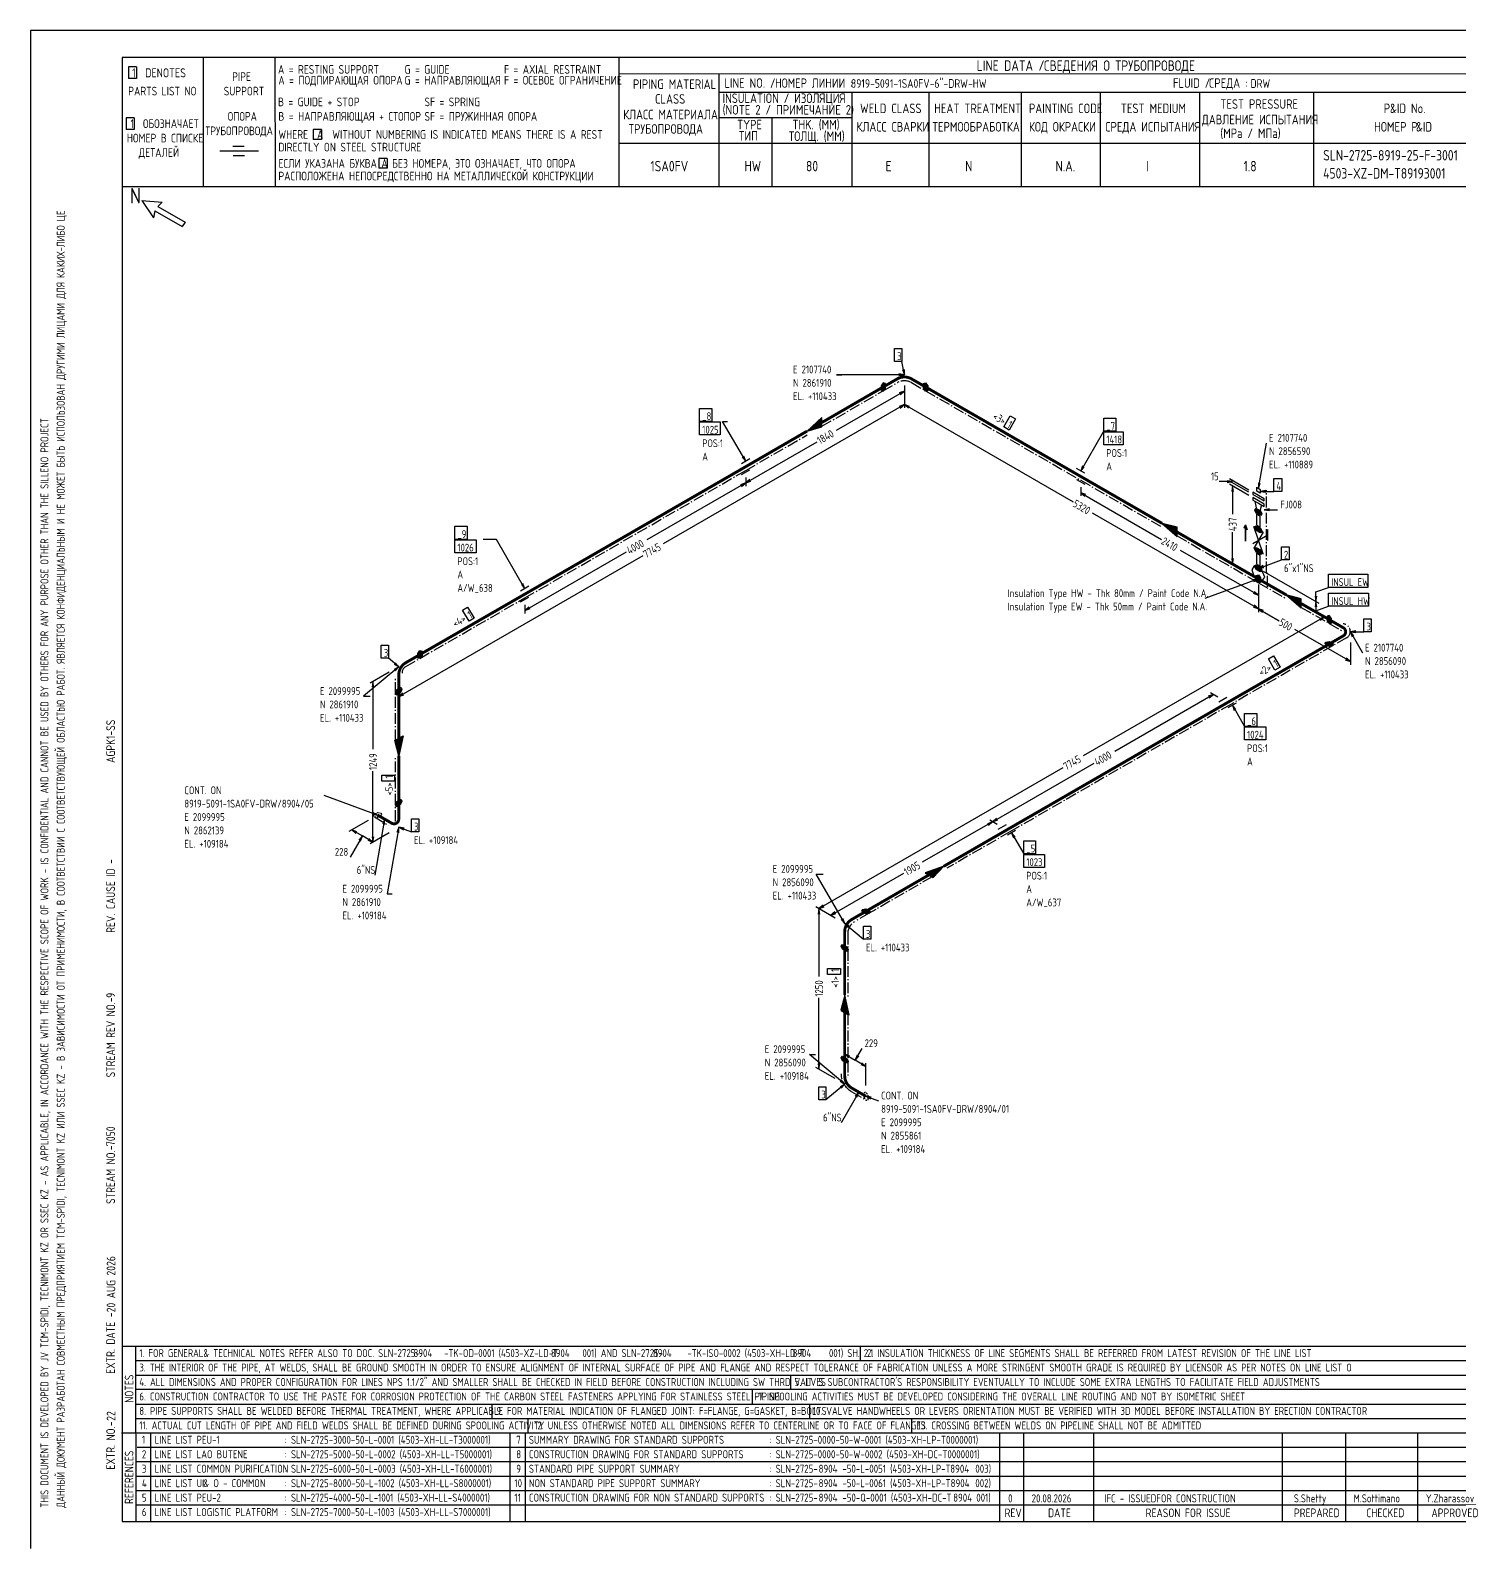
# Model space of a CAD drawing. Extents: x -1005 to 594, y -998 to 420.
# Drawn here: x 0 to 395.2, y 0 to 420 of the extents above; entities that cross this region are included whole.
import ezdxf

# ---------------------------------------------------------------- set-up
doc = ezdxf.new("R2010")
doc.units = 0
doc.linetypes.add('GT100', pattern=[0.8, 0.533333, -0.266667])
doc.linetypes.add('GT111', pattern=[4.5, 3, -0.6, 0.3, -0.6])
doc.styles.add('TTFN17', font='GOST type A')

msp = doc.modelspace()

# ---------------------------------------------------------------- linework, layer by layer
at = {"layer": 'GT_1', "flags": 128}
for points in [[(0, 420), (0, 0)], [(594, 420), (0, 420)], [(589.1, 412.5), (25.4, 412.5)], [(25.4, 412.5), (25.4, 7.5)], [(47.8, 412.5), (47.8, 376.7)], [(67.6, 412.5), (67.7, 376.7)], [(162.7, 412.5), (162.7, 376.7)], [(29.3, 409.9), (27.1, 409.9)], [(27.1, 409.9), (27.1, 406.7)], [(29.3, 409.9), (29.3, 406.7)], [(589.1, 408), (162.7, 407.9)], [(190.3, 407.8), (190.3, 376.7)], [(29.3, 406.7), (27.1, 406.7)], [(190.3, 402.9), (402.7, 402.9)], [(227.1, 402.9), (227.1, 376.7)], [(248.4, 402.9), (248.4, 376.8)], [(273.9, 402.9), (273.9, 376.7)], [(295.8, 402.9), (295.8, 376.7)], [(323.2, 402.9), (323.2, 376.7)], [(354.8, 402.9), (354.8, 376.8)], [(28.7, 395.8), (26.5, 395.8)], [(26.5, 395.8), (26.5, 392.6)], [(28.7, 395.8), (28.7, 392.6)], [(227.1, 395.8), (190.3, 395.8)], [(205, 395.8), (205, 376.7)], [(28.7, 392.6), (26.5, 392.6)], [(80.5, 392.6), (78.2, 392.6)], [(78.2, 392.6), (78.2, 389.8)], [(80.5, 392.6), (80.5, 389.8)], [(63.1, 386.6), (52.4, 386.6)], [(59.1, 387.9), (56, 387.9)], [(80.5, 389.8), (78.2, 389.8)], [(230.2, 388.7), (162.7, 388.7)], [(402.7, 388.7), (226.9, 388.7)], [(59.2, 385.3), (56.1, 385.3)], [(98.6, 384.6), (96.3, 384.6)], [(96.3, 384.6), (96.3, 381.9)], [(98.6, 384.6), (98.6, 381.9)], [(98.6, 381.9), (96.3, 381.9)], [(402.7, 376.7), (25.4, 376.7)], [(30.8, 372.9), (34, 368.1)], [(30.8, 372.9), (36.4, 372.5)], [(34.4, 370.1), (34, 368.1)], [(34.4, 370.1), (42, 365.7)], [(36.4, 372.5), (35.2, 371.3)], [(35.2, 371.3), (42.8, 366.9)], [(42.8, 366.9), (42, 365.7)], [(238.95, 332), (240.975, 332), (240.975, 328.4), (238.95, 328.4), (238.95, 332)], [(241.65, 324.725), (240.975, 328.4)], [(241.65, 324.725), (222.9, 324.725), (224.325, 324.725)], [(240.15, 324.5), (241.65, 324.725), (240.15, 324.95)], [(241.125, 326.15), (241.65, 324.725), (241.65, 326.225)], [(241.65, 320.225), (222.75, 309.275)], [(235.2, 320.375), (235.8, 320.225), (236.4, 321.05), (236.4, 322.325), (235.8, 322.475), (235.2, 321.65), (235.2, 320.375)], [(235.2, 321.6), (236.4, 321.6)], [(235.2, 321.4), (236.4, 321.4)], [(235.2, 321.2), (236.4, 321.2)], [(235.2, 321), (236.364, 321)], [(235.2, 320.8), (236.218, 320.8)], [(235.2, 320.6), (236.073, 320.6)], [(235.2, 320.4), (235.927, 320.4)], [(235.309, 321.8), (236.4, 321.8)], [(235.455, 322), (236.4, 322)], [(235.6, 322.2), (236.4, 322.2)], [(240.525, 319.25), (241.65, 320.225), (240.225, 319.7)], [(241.65, 321.725), (241.65, 315.575)], [(241.65, 321.725), (241.65, 319.325)], [(241.65, 321.725), (241.65, 315.575)], [(246.9, 322.325), (247.5, 322.475), (248.1, 321.65), (248.1, 320.375), (247.5, 320.225), (246.9, 321.05), (246.9, 322.325)], [(246.9, 322.2), (247.7, 322.2)], [(246.9, 322), (247.845, 322)], [(246.9, 321.8), (247.991, 321.8)], [(246.9, 321.6), (248.1, 321.6)], [(246.9, 321.4), (248.1, 321.4)], [(246.9, 321.2), (248.1, 321.2)], [(246.936, 321), (248.1, 321)], [(247.082, 320.8), (248.1, 320.8)], [(247.227, 320.6), (248.1, 320.6)], [(247.373, 320.4), (248.1, 320.4)], [(241.65, 316.475), (174.975, 277.925)], [(185.025, 315.425), (188.4, 315.425), (188.4, 311.825), (185.025, 311.825), (185.025, 315.425)], [(240.525, 315.5), (241.65, 316.475), (240.225, 315.95)], [(243.075, 315.95), (241.65, 316.475), (242.775, 315.5)], [(241.65, 316.475), (288.3, 289.55)], [(185.025, 311.675), (190.725, 311.675), (190.725, 308.075), (185.025, 308.075), (185.025, 311.675)], [(197.775, 300.8), (191.4, 311.825), (192.75, 311.825)], [(218.85, 311.525), (218.85, 312.875), (214.725, 309.125), (218.85, 310.325), (218.85, 312.725), (215.1, 309.35), (218.85, 310.4), (218.85, 312.5), (215.55, 309.575), (218.85, 310.625), (218.85, 312.35), (215.925, 309.875), (218.85, 310.775), (218.85, 312.2), (216.3, 310.025), (218.85, 310.925), (218.85, 312.05), (216.75, 310.325), (218.85, 311.075), (218.85, 311.825), (217.05, 310.475), (218.85, 311.3), (218.85, 311.675), (217.5, 310.775), (218.85, 311.45), (218.85, 311.525), (214.725, 309.125)], [(270.9, 313.4), (272.325, 312.5), (270.6, 309.425), (269.1, 310.325), (270.9, 313.4)], [(296.775, 312.725), (300.15, 312.725), (300.15, 309.125), (296.775, 309.125), (296.775, 312.725)], [(290.4, 298.1), (296.775, 309.125)], [(296.775, 308.975), (302.175, 308.975), (302.175, 305.375), (296.775, 305.375), (296.775, 308.975)], [(197.775, 294.8), (217.5, 306.2)], [(339.525, 293.3), (341.775, 305.825)], [(198.9, 301.475), (196.575, 300.125)], [(196.575, 297.125), (198.9, 298.475)], [(196.8, 301.925), (197.775, 300.8), (197.25, 302.225)], [(291.525, 297.5), (289.2, 298.775)], [(290.925, 299.525), (290.4, 298.1), (291.375, 299.225)], [(197.775, 294.8), (170.475, 279.05)], [(196.65, 293.825), (197.775, 294.8), (196.35, 294.275)], [(197.775, 296.3), (197.775, 293.9)], [(197.775, 296.3), (197.775, 293.9)], [(198.9, 295.775), (197.775, 294.8), (199.2, 295.325)], [(289.2, 295.775), (291.525, 294.5)], [(332.4, 295.175), (328.65, 295.175)], [(330.9, 294.95), (332.4, 295.175), (330.9, 295.4)], [(336.9, 292.85), (331.575, 295.925)], [(336.9, 292.25), (331.575, 295.325)], [(336.9, 291.35), (331.575, 294.425)], [(339.525, 294.8), (339.525, 293.3), (340.05, 294.725)], [(343.8, 296.075), (345.975, 296.075), (345.975, 292.475), (343.8, 292.475), (343.8, 296.075)], [(290.4, 293.6), (290.4, 291.2)], [(291.825, 291.575), (290.4, 292.1), (291.525, 291.125)], [(290.4, 292.1), (312.75, 279.2)], [(332.625, 292.475), (332.4, 293.975), (332.175, 292.475)], [(332.4, 293.975), (332.4, 286.175)], [(339.525, 290.75), (341.1, 289.85), (341.1, 290.45), (337.95, 292.25), (337.95, 291.65), (339.525, 290.75)], [(339.525, 289.175), (341.1, 288.275), (341.1, 288.95), (337.95, 290.75), (337.95, 290.075), (339.525, 289.175)], [(340.05, 291.95), (339.075, 292.55), (339.075, 293.6), (340.05, 293), (340.05, 291.95)], [(341.55, 292.7), (340.05, 292.475), (341.55, 292.25)], [(340.05, 292.475), (343.8, 292.475)], [(339.525, 260), (293.7, 286.4)], [(340.125, 287.075), (340.5, 286.25), (340.125, 285.8), (338.925, 286.475), (338.55, 287.3), (338.925, 287.75), (340.125, 287.075)], [(338.595, 287.2), (339.903, 287.2)], [(340.35, 288.725), (339.825, 286.625), (339.15, 287), (338.625, 289.775)], [(338.633, 287.4), (339.547, 287.4)], [(338.686, 287), (340.159, 287)], [(338.777, 286.8), (340.25, 286.8)], [(338.868, 286.6), (340.341, 286.6)], [(339.525, 282.875), (340.05, 282.575), (340.05, 285.575), (339, 286.175), (339, 283.175), (339.525, 282.875)], [(339.058, 286.4), (340.432, 286.4)], [(339.414, 286.2), (340.458, 286.2)], [(339.769, 286), (340.292, 286)], [(342.6, 287.6), (341.1, 287.375), (342.6, 287.15)], [(341.1, 287.375), (344.85, 287.375)], [(117.375, 282.8), (120.75, 282.8), (120.75, 279.2), (117.375, 279.2), (117.375, 282.8)], [(317.025, 281.225), (317.025, 282.575), (312.9, 283.625), (317.025, 280.025), (317.025, 282.425), (313.275, 283.4), (317.025, 280.1), (317.025, 282.2), (313.725, 283.175), (317.025, 280.325), (317.025, 282.05), (314.1, 282.875), (317.025, 280.475), (317.025, 281.9), (314.475, 282.725), (317.025, 280.625), (317.025, 281.75), (314.925, 282.425), (317.025, 280.775), (317.025, 281.525), (315.225, 282.275), (317.025, 281), (317.025, 281.375), (315.675, 281.975), (317.025, 281.15), (317.025, 281.225), (312.9, 283.625)], [(336, 278.675), (336, 283.25), (336.45, 281.825), (335.55, 282.35), (336, 283.25), (336, 278.675)], [(339.525, 275.975), (340.8, 275.225), (338.25, 282.725), (340.8, 281.225), (338.25, 276.725), (339.525, 275.975)], [(340.125, 282.275), (340.5, 281.45), (340.125, 281), (338.925, 281.675), (338.55, 282.5), (338.925, 282.95), (340.125, 282.275)], [(338.595, 282.4), (339.903, 282.4)], [(338.633, 282.6), (339.547, 282.6)], [(338.686, 282.2), (340.159, 282.2)], [(338.777, 282), (340.25, 282)], [(338.868, 281.8), (340.341, 281.8)], [(339.058, 281.6), (340.432, 281.6)], [(342.15, 278.9), (342.15, 281.9)], [(117.375, 279.05), (123.225, 279.05), (123.225, 275.45), (117.375, 275.45), (117.375, 279.05)], [(136.725, 265.55), (128.85, 279.2), (125.175, 279.2)], [(332.4, 272.375), (332.4, 281.15)], [(337.95, 278.075), (342.15, 280.475)], [(339.414, 281.4), (340.458, 281.4)], [(339.769, 281.2), (340.292, 281.2)], [(101.85, 235.7), (169.425, 274.7)], [(136.725, 259.55), (164.85, 275.75)], [(339.525, 263.75), (318, 276.125)], [(332.175, 273.875), (332.4, 272.375), (332.625, 273.875)], [(340.125, 276.275), (340.5, 275.45), (340.125, 275), (338.925, 275.675), (338.55, 276.5), (338.925, 276.95), (340.125, 276.275)], [(338.595, 276.4), (339.903, 276.4)], [(338.633, 276.6), (339.547, 276.6)], [(338.686, 276.2), (340.159, 276.2)], [(338.777, 276), (340.25, 276)], [(338.868, 275.8), (340.341, 275.8)], [(339.525, 272.075), (340.05, 271.775), (340.05, 274.775), (339, 275.375), (339, 272.375), (339.525, 272.075)], [(339.058, 275.6), (340.432, 275.6)], [(339.414, 275.4), (340.458, 275.4)], [(339.525, 271.175), (345.9, 273.5)], [(339.769, 275.2), (340.292, 275.2)], [(345.9, 277.1), (348.075, 277.1), (348.075, 273.5), (345.9, 273.5), (345.9, 277.1)], [(336.9, 269.75), (331.575, 272.825)], [(339.525, 268.25), (340.5, 267.65), (341.325, 268.7), (340.5, 270.65), (338.4, 271.85), (337.725, 270.8), (338.4, 268.85), (339.525, 268.25)], [(340.125, 271.475), (340.5, 270.65), (340.125, 270.2), (338.925, 270.875), (338.55, 271.7), (338.925, 272.15), (340.125, 271.475)], [(338.595, 271.6), (339.903, 271.6)], [(338.633, 271.8), (339.547, 271.8)], [(338.686, 271.4), (340.159, 271.4)], [(338.777, 271.2), (340.25, 271.2)], [(338.868, 271), (340.341, 271)], [(338.925, 269.225), (339.525, 269.375), (340.125, 268.55), (340.125, 267.275), (339.525, 267.125), (338.925, 267.95), (338.925, 269.225)], [(338.925, 269.2), (339.652, 269.2)], [(338.925, 269), (339.798, 269)], [(338.925, 268.8), (339.943, 268.8)], [(339.058, 270.8), (340.432, 270.8)], [(339.414, 270.6), (340.458, 270.6)], [(340.8, 271.925), (339.525, 271.175), (341.025, 271.4)], [(339.769, 270.4), (340.292, 270.4)], [(340.8, 270.425), (356.25, 261.575)], [(340.8, 270.425), (356.25, 261.575)], [(358.95, 269.525), (369.825, 269.525), (369.825, 265.925), (358.95, 265.925), (358.95, 269.525)], [(137.85, 266.225), (135.525, 264.875)], [(135.75, 266.675), (136.725, 265.55), (136.2, 266.975)], [(339.525, 268.25), (324.75, 262.85)], [(338.25, 267.5), (339.525, 268.25), (338.025, 268.025)], [(338.1, 264.275), (339.525, 263.75), (338.4, 264.725)], [(338.925, 268.6), (340.089, 268.6)], [(338.925, 268.4), (340.125, 268.4)], [(338.925, 268.2), (340.125, 268.2)], [(338.925, 268), (340.125, 268)], [(339.034, 267.8), (340.125, 267.8)], [(339.18, 267.6), (340.125, 267.6)], [(339.325, 267.4), (340.125, 267.4)], [(339.525, 266.75), (339.525, 262.85)], [(339.525, 266.75), (339.525, 259.1)], [(339.525, 265.25), (339.525, 259.1)], [(355.425, 264.65), (358.95, 265.925)], [(355.425, 262.025), (355.425, 264.65)], [(119.475, 259.625), (120.9, 260.45), (122.7, 257.375), (121.275, 256.55), (119.475, 259.625)], [(135.525, 261.875), (137.85, 263.225)], [(136.725, 261.05), (136.725, 258.65)], [(137.85, 260.525), (136.725, 259.55), (138.15, 260.075)], [(338.1, 260.525), (339.525, 260), (338.4, 260.975)], [(351.375, 261.425), (351.375, 262.775), (347.25, 263.825), (351.375, 260.225), (351.375, 262.625), (347.625, 263.6), (351.375, 260.3), (351.375, 262.4), (348.075, 263.375), (351.375, 260.525), (351.375, 262.25), (348.45, 263.075), (351.375, 260.675), (351.375, 262.1), (348.825, 262.925), (351.375, 260.825), (351.375, 261.95), (349.275, 262.625), (351.375, 260.975), (351.375, 261.725), (349.575, 262.475), (351.375, 261.2), (351.375, 261.575), (350.025, 262.175), (351.375, 261.35), (351.375, 261.425), (347.25, 263.825)], [(355.2, 263.525), (355.425, 262.025), (355.65, 263.525)], [(355.65, 260.525), (355.425, 262.025), (355.2, 260.525)], [(355.425, 262.025), (355.425, 259.4)], [(355.425, 259.4), (358.95, 260.675)], [(358.95, 264.275), (369.975, 264.275), (369.975, 260.675), (358.95, 260.675), (358.95, 264.275)], [(357.825, 257.75), (291.075, 219.275)], [(340.95, 259.475), (339.525, 260), (340.65, 259.025)], [(339.525, 260), (345.225, 256.7)], [(356.7, 256.775), (357.825, 257.75), (356.4, 257.225)], [(362.325, 255.125), (357, 258.2)], [(358.5, 256.7), (359.1, 255.875), (359.7, 256.025), (359.7, 257.3), (359.1, 258.125), (358.5, 257.975), (358.5, 256.7)], [(358.5, 257.8), (359.336, 257.8)], [(358.5, 257.6), (359.482, 257.6)], [(358.5, 257.4), (359.627, 257.4)], [(358.5, 257.2), (359.7, 257.2)], [(358.5, 257), (359.7, 257)], [(358.5, 256.8), (359.7, 256.8)], [(358.573, 256.6), (359.7, 256.6)], [(358.6, 258), (359.191, 258)], [(358.718, 256.4), (359.7, 256.4)], [(368.7, 257.225), (370.725, 257.225), (370.725, 253.625), (368.7, 253.625), (368.7, 257.225)], [(364.95, 245.375), (349.575, 254.225)], [(358.864, 256.2), (359.7, 256.2)], [(359.009, 256), (359.6, 256)], [(366.45, 253.85), (364.95, 253.625), (366.45, 253.4)], [(364.95, 253.625), (368.7, 253.625)], [(365.925, 252.5), (364.95, 253.625), (365.475, 252.2)], [(364.95, 253.625), (368.325, 247.775)], [(96.975, 249.95), (99, 249.95), (99, 246.35), (96.975, 246.35), (96.975, 249.95)], [(107.1, 247.625), (107.7, 248.45), (108.3, 248.3), (108.3, 247.025), (107.7, 246.2), (107.1, 246.35), (107.1, 247.625)], [(107.227, 247.8), (108.3, 247.8)], [(107.373, 248), (108.3, 248)], [(107.518, 248.2), (108.3, 248.2)], [(360.225, 250.25), (360.075, 249.725), (359.1, 249.575), (357.975, 250.25), (358.125, 250.775), (359.1, 250.925), (360.225, 250.25)], [(358.018, 250.4), (359.975, 250.4)], [(358.058, 250.2), (360.211, 250.2)], [(358.075, 250.6), (359.642, 250.6)], [(358.287, 250.8), (359.308, 250.8)], [(358.392, 250), (360.154, 250)], [(358.725, 249.8), (360.096, 249.8)], [(364.95, 250.625), (364.95, 244.475)], [(101.85, 243.95), (92.1, 235.775), (93.9, 235.775)], [(101.85, 243.95), (99, 246.35)], [(100.575, 244.7), (101.85, 243.95), (100.875, 245.075)], [(100.875, 242.825), (101.85, 243.95), (100.575, 243.2)], [(107.1, 247.6), (108.3, 247.6)], [(107.1, 247.4), (108.3, 247.4)], [(107.1, 247.2), (108.3, 247.2)], [(107.1, 247), (108.282, 247)], [(107.1, 246.8), (108.136, 246.8)], [(107.1, 246.6), (107.991, 246.6)], [(107.1, 246.4), (107.845, 246.4)], [(342.3, 246.125), (343.725, 246.95), (345.525, 243.875), (344.1, 243.05), (342.3, 246.125)], [(363.525, 245.9), (364.95, 245.375), (363.825, 246.35)], [(99.225, 242.45), (93.9, 239.375)], [(94.95, 238.325), (94.725, 239.825), (94.5, 238.325)], [(94.725, 239.825), (94.725, 221.15)], [(101.85, 240.95), (101.85, 234.8)], [(102.45, 236.9), (102.825, 237.725), (102.45, 238.175), (101.25, 237.5), (100.875, 236.675), (101.25, 236.225), (102.45, 236.9)], [(100.932, 236.8), (102.272, 236.8)], [(100.938, 236.6), (101.917, 236.6)], [(101.023, 237), (102.495, 237)], [(101.114, 237.2), (102.586, 237.2)], [(101.205, 237.4), (102.677, 237.4)], [(101.428, 237.6), (102.768, 237.6)], [(101.783, 237.8), (102.763, 237.8)], [(102.975, 236.675), (101.85, 235.7), (103.275, 236.225)], [(327.075, 236.3), (299.85, 220.55)], [(325.95, 235.325), (327.075, 236.3), (325.65, 235.775)], [(328.35, 235.55), (326.325, 236.75)], [(330.825, 235.475), (328.575, 234.2)], [(331.2, 232.7), (333.45, 233.975)], [(333.3, 232.175), (332.325, 233.3), (332.85, 231.875)], [(332.325, 233.3), (335.7, 227.45)], [(335.7, 231.05), (339.075, 231.05), (339.075, 227.45), (335.7, 227.45), (335.7, 231.05)], [(335.7, 227.3), (341.55, 227.3), (341.55, 223.7), (335.7, 223.7), (335.7, 227.3)], [(101.85, 224.15), (103.05, 224.825), (101.85, 219.35), (100.8, 223.55), (102.9, 224.75), (101.85, 219.8), (100.875, 223.625), (102.75, 224.675), (101.85, 220.325), (101.025, 223.7), (102.6, 224.6), (101.85, 220.775), (101.175, 223.775), (102.45, 224.45), (101.85, 221.225), (101.325, 223.85), (102.3, 224.375), (101.85, 221.675), (101.475, 223.925), (102.15, 224.3), (101.85, 222.125), (101.625, 224), (102, 224.225), (101.85, 222.575), (101.775, 224.075), (101.85, 224.15), (101.85, 219.35)], [(94.725, 195.425), (94.725, 215.075)], [(218.025, 177.05), (285.525, 216.05)], [(266.025, 201.05), (294.15, 217.25)], [(97.125, 212.3), (97.125, 213.95), (100.65, 213.95), (100.65, 212.3), (97.125, 212.3)], [(96, 202.925), (81.225, 208.325)], [(102.45, 206), (102.825, 206.825), (102.45, 207.275), (101.25, 206.6), (100.875, 205.775), (101.25, 205.325), (102.45, 206)], [(100.886, 205.8), (102.094, 205.8)], [(100.977, 206), (102.45, 206)], [(101.068, 206.2), (102.541, 206.2)], [(101.159, 206.4), (102.632, 206.4)], [(101.25, 206.6), (102.723, 206.6)], [(101.606, 206.8), (102.814, 206.8)], [(101.961, 207), (102.679, 207)], [(94.5, 203.15), (96, 202.925), (94.725, 203.675)], [(97.95, 201.8), (95.25, 186.275)], [(97.95, 200.3), (97.95, 201.8), (97.425, 200.375)], [(101.021, 205.6), (101.739, 205.6)], [(105.375, 201.875), (107.4, 201.875), (107.4, 198.275), (105.375, 198.275), (105.375, 201.875)], [(267.15, 202.025), (266.025, 201.05), (267.45, 201.575)], [(93.375, 201.425), (88.05, 198.35)], [(90.3, 198.275), (88.875, 198.8), (90, 197.825)], [(88.875, 198.8), (91.8, 197.15)], [(99.225, 198.05), (93.9, 194.975)], [(99.225, 198.05), (93.9, 194.975)], [(101.85, 199.55), (98.625, 181.1), (100.05, 181.1)], [(101.85, 198.05), (101.85, 199.55), (101.325, 198.125)], [(103.35, 199.325), (101.85, 199.55), (103.125, 198.8)], [(101.85, 199.55), (105.375, 198.275)], [(266.025, 201.05), (246.6, 189.875)], [(264.9, 200.075), (266.025, 201.05), (264.6, 200.525)], [(267.3, 200.3), (265.275, 201.5)], [(267.3, 200.3), (265.275, 201.5)], [(269.775, 200.225), (267.525, 198.95)], [(270.15, 197.45), (272.4, 198.725)], [(272.25, 196.925), (271.275, 198.05), (271.8, 196.625)], [(271.275, 198.05), (274.65, 192.2)], [(91.8, 197.15), (88.425, 191.3)], [(91.275, 195.725), (91.8, 197.15), (90.825, 196.025)], [(94.725, 195.425), (91.8, 197.15)], [(93.3, 195.95), (94.725, 195.425), (93.6, 196.4)], [(94.5, 196.925), (94.725, 195.425), (94.95, 196.925)], [(274.65, 195.8), (277.875, 195.8), (277.875, 192.2), (274.65, 192.2), (274.65, 195.8)], [(274.65, 192.05), (280.35, 192.05), (280.35, 188.45), (274.65, 188.45), (274.65, 192.05)], [(225.15, 172.925), (217.275, 186.575), (219.225, 186.575)], [(221.25, 175.175), (241.5, 186.875)], [(248.4, 186.35), (249.6, 185.675), (252.525, 188.75), (247.35, 186.95), (249.45, 185.75), (252.15, 188.525), (247.425, 186.875), (249.3, 185.825), (251.7, 188.3), (247.575, 186.8), (249.15, 185.9), (251.325, 188), (247.725, 186.725), (249, 186.05), (250.95, 187.85), (247.875, 186.65), (248.85, 186.125), (250.5, 187.55), (248.025, 186.575), (248.7, 186.2), (250.2, 187.4), (248.175, 186.5), (248.55, 186.275), (249.75, 187.1), (248.325, 186.425), (248.4, 186.35), (252.525, 188.75)], [(222.525, 174.425), (217.2, 177.5)], [(222.525, 174.425), (217.2, 177.5)], [(218.25, 175.55), (218.025, 177.05), (217.8, 175.55)], [(219.15, 178.025), (218.025, 177.05), (219.45, 177.575)], [(218.025, 177.05), (218.025, 158.3)], [(232.125, 176.3), (231.975, 175.775), (231, 175.625), (229.875, 176.3), (230.025, 176.825), (231, 176.975), (232.125, 176.3)], [(229.904, 176.4), (231.958, 176.4)], [(229.961, 176.6), (231.625, 176.6)], [(230.018, 176.8), (231.292, 176.8)], [(222.525, 174.425), (220.5, 175.625)], [(222.375, 176.15), (221.25, 175.175), (222.675, 175.7)], [(224.175, 174.05), (225.15, 172.925), (224.625, 174.35)], [(226.425, 172.175), (225.15, 172.925), (226.125, 171.8)], [(225.15, 172.925), (230.325, 168.575)], [(230.042, 176.2), (232.096, 176.2)], [(230.375, 176), (232.039, 176)], [(230.708, 175.8), (231.982, 175.8)], [(230.325, 172.175), (232.35, 172.175), (232.35, 168.575), (230.325, 168.575), (230.325, 172.175)], [(225.75, 166.475), (226.125, 165.65), (225.75, 165.2), (224.55, 165.875), (224.175, 166.7), (224.55, 167.15), (225.75, 166.475)], [(224.22, 166.6), (225.528, 166.6)], [(224.258, 166.8), (225.172, 166.8)], [(224.311, 166.4), (225.784, 166.4)], [(224.402, 166.2), (225.875, 166.2)], [(224.493, 166), (225.966, 166)], [(224.683, 165.8), (226.057, 165.8)], [(225.039, 165.6), (226.083, 165.6)], [(225.394, 165.4), (225.917, 165.4)], [(220.425, 158.825), (220.425, 160.475), (223.95, 160.475), (223.95, 158.825), (220.425, 158.825)], [(218.025, 132.65), (218.025, 152.375)], [(225.15, 148.325), (226.35, 147.65), (225.15, 153.125), (224.1, 148.925), (226.2, 147.725), (225.15, 152.675), (224.175, 148.85), (226.05, 147.8), (225.15, 152.15), (224.325, 148.775), (225.9, 147.875), (225.15, 151.7), (224.475, 148.7), (225.75, 148.025), (225.15, 151.25), (224.625, 148.625), (225.6, 148.1), (225.15, 150.8), (224.775, 148.55), (225.45, 148.175), (225.15, 150.35), (224.925, 148.475), (225.3, 148.25), (225.15, 149.9), (225.075, 148.4), (225.15, 148.325), (225.15, 153.125)], [(225.15, 128.525), (215.4, 136.7), (217.05, 136.7)], [(225.75, 135.575), (226.125, 134.75), (225.75, 134.3), (224.55, 134.975), (224.175, 135.8), (224.55, 136.25), (225.75, 135.575)], [(224.175, 135.8), (225.35, 135.8)], [(224.266, 135.6), (225.706, 135.6)], [(224.342, 136), (224.994, 136)], [(224.357, 135.4), (225.83, 135.4)], [(224.448, 135.2), (225.92, 135.2)], [(224.539, 135), (226.011, 135)], [(224.861, 134.8), (226.102, 134.8)], [(225.15, 131.525), (225.15, 137.675)], [(226.575, 136.25), (225.15, 136.775), (226.275, 135.8)], [(225.15, 136.775), (228.075, 135.125)], [(225.217, 134.6), (226, 134.6)], [(228.075, 135.125), (229.95, 138.35)], [(228.6, 136.55), (228.075, 135.125), (229.05, 136.25)], [(231, 133.4), (228.075, 135.125)], [(222.525, 130.025), (217.2, 133.1)], [(217.8, 134.15), (218.025, 132.65), (218.25, 134.15)], [(229.575, 133.925), (231, 133.4), (229.875, 134.375)], [(231, 128.15), (231, 134.3)], [(217.95, 127.775), (219.975, 127.775), (219.975, 124.175), (217.95, 124.175), (217.95, 127.775)], [(225.15, 128.525), (219.975, 124.175)], [(223.875, 129.275), (225.15, 128.525), (224.175, 129.65)], [(224.175, 127.4), (225.15, 128.525), (223.875, 127.775)], [(229.05, 126.275), (224.175, 117.8)], [(228.525, 124.85), (229.05, 126.275), (228.075, 125.15)], [(232.5, 124.925), (231, 125.15), (232.275, 124.4)], [(231, 125.15), (234.525, 123.875)], [(25.3, 56), (402.7, 56)], [(29.1, 56), (29.2, 7.5)], [(229.4, 56), (229.4, 52)], [(29.1, 52), (402.7, 52)], [(29.1, 48), (402.7, 48)], [(210.2, 48), (210.2, 44)], [(402.7, 44), (29.1, 44)], [(199.6, 44), (199.6, 40)], [(29.2, 40), (402.7, 40)], [(127.6, 40), (127.6, 36)], [(215.4, 40), (215.4, 36)], [(29.1, 36), (402.7, 36)], [(137.5, 36), (137.5, 32)], [(243.6, 36), (243.6, 32)], [(25.2, 32), (402.7, 32)], [(33.2, 32), (33.2, 7.6)], [(132.6, 32), (132.6, 7.6)], [(136.8, 32), (136.8, 7.6)], [(267.9, 32), (267.9, 7.5)], [(274.6, 32), (274.6, 7.5)], [(293.9, 32), (293.9, 7.5)], [(346.1, 32), (346.1, 7.5)], [(363.6, 32), (363.6, 7.5)], [(383.5, 32), (383.5, 7.5)], [(402.7, 28), (29.5, 28)], [(402.7, 24), (29.1, 24)], [(402.7, 20), (29.1, 20)], [(402.7, 16), (29.1, 16)], [(402.7, 12), (29.2, 12)], [(25.4, 7.5), (589.1, 7.5)], [(0, 0), (0, 0)]]:
    msp.add_lwpolyline(points, dxfattribs=at)
at = {"layer": 'GT_1', "const_width": 0.8, "flags": 128}
for points in [[(239.7, 323.6), (235.8, 321.35)], [(247.5, 321.35), (243.6, 323.6)], [(235.8, 321.35), (218.85, 311.525)], [(290.4, 296.6), (247.5, 321.35)], [(214.725, 309.125), (197.775, 299.3)], [(197.775, 299.3), (136.725, 264.05)], [(312.9, 283.625), (290.4, 296.6)], [(339.525, 268.25), (317.025, 281.225)], [(347.25, 263.825), (339.525, 268.25)], [(136.725, 264.05), (107.7, 247.325)], [(359.1, 257), (351.375, 261.425)], [(363, 254.75), (359.1, 257)], [(359.1, 250.25), (363, 252.5)], [(330.975, 234.05), (359.1, 250.25)], [(107.7, 247.325), (103.8, 245.075)], [(101.85, 241.7), (101.85, 237.2)], [(101.85, 237.2), (101.85, 224.15)], [(269.925, 198.8), (330.975, 234.05)], [(101.85, 219.35), (101.85, 206.3)], [(101.85, 206.3), (101.85, 201.8)], [(99.9, 200.675), (96, 202.925)], [(252.525, 188.75), (269.925, 198.8)], [(231, 176.3), (248.4, 186.35)], [(227.1, 174.05), (231, 176.3)], [(225.15, 166.175), (225.15, 170.675)], [(225.15, 153.125), (225.15, 166.175)], [(225.15, 135.275), (225.15, 148.325)], [(225.15, 130.775), (225.15, 135.275)], [(231, 125.15), (227.1, 127.4)]]:
    msp.add_lwpolyline(points, dxfattribs=at)
for points in [[(243.6, 323.6, 0.267941), (239.7, 323.6)], [(363, 252.5, 0.57736), (363, 254.75)], [(103.8, 245.075, 0.267786), (101.85, 241.7)], [(101.85, 201.8, -0.577557), (99.9, 200.675)], [(225.15, 170.675, -0.268116), (227.1, 174.05)], [(227.1, 127.4, -0.267786), (225.15, 130.775)]]:
    msp.add_lwpolyline(points, format="xyb", dxfattribs=at)
at = {"layer": 'GT_1', "linetype": 'GT111', "flags": 128}
for points in [[(218.85, 310.475), (235.8, 320.3)], [(235.8, 320.3), (239.7, 322.55)], [(243.6, 322.55), (247.5, 320.3)], [(247.5, 320.3), (290.4, 295.55)], [(197.775, 298.25), (214.725, 308.075)], [(136.725, 263), (197.775, 298.25)], [(290.4, 295.55), (312.9, 282.575)], [(341.775, 270.05), (341.775, 292.775)], [(317.025, 280.175), (339.525, 267.2)], [(342, 266.075), (342, 270.5)], [(339.525, 267.2), (347.25, 262.775)], [(107.7, 246.275), (136.725, 263)], [(351.375, 260.375), (359.1, 255.95)], [(359.1, 255.95), (363, 253.7)], [(360, 249.725), (331.875, 233.525)], [(363.9, 251.975), (360, 249.725)], [(103.8, 244.025), (107.7, 246.275)], [(100.95, 236.675), (100.95, 241.175)], [(100.95, 223.625), (100.95, 236.675)], [(331.875, 233.525), (270.825, 198.275)], [(100.95, 205.775), (100.95, 218.825)], [(95.1, 202.4), (99, 200.15)], [(100.95, 201.275), (100.95, 205.775)], [(100.941, 201.275), (100.897, 201.199), (100.809, 201.2)], [(270.825, 198.275), (253.425, 188.225)], [(249.3, 185.825), (231.9, 175.775)], [(231.9, 175.775), (228, 173.525)], [(226.05, 170.15), (226.05, 165.65)], [(226.05, 165.65), (226.05, 152.6)], [(226.05, 147.8), (226.05, 134.75)], [(226.05, 134.75), (226.05, 130.25)], [(227.1, 126.35), (231, 124.1)]]:
    msp.add_lwpolyline(points, dxfattribs=at)
for points in [[(243.6, 322.55, 0.267941), (239.7, 322.55)], [(363.909, 251.975, 0.74502), (363, 255.8)], [(103.8, 244.025, 0.267635), (102.759, 242.225)], [(226.059, 170.15, -0.268116), (228.009, 173.525)], [(227.1, 126.35, -0.26784), (224.241, 131.3)]]:
    msp.add_lwpolyline(points, format="xyb", dxfattribs=at)
at = {"layer": 'GT_1', "linetype": 'GT100', "flags": 128}
for points in [[(96, 203.6), (96.975, 203.45), (97.125, 202.925), (96, 202.25), (95.025, 202.4), (94.875, 202.925), (96, 203.6)], [(230.4, 124.85), (231, 124.025), (231.6, 124.175), (231.6, 125.45), (231, 126.275), (230.4, 126.125), (230.4, 124.85)]]:
    msp.add_lwpolyline(points, dxfattribs=at)

# ---------------------------------------------------------------- texts
at = {"layer": 'GT_1', "style": 'TTFN17'}
for s, height, p in [('LINE DATA /', 2.8875, (261.633, 408.8)), ('СВЕДЕНИЯ О ТРУБОПРОВОДЕ', 2.8875, (280.233, 408.8)), (' 1  DENOTES', 2.5025, (26.875, 407)), (' PIPE', 2.4062, (54.561, 406)), ('A = RESTING SUPPORT', 2.40625, (68.461, 408)), ('A = ПОДПИРАЮЩАЯ ОПОРА', 2.40625, (68.561, 405)), ('G = GUIDE', 2.4062, (103.461, 408)), ('G = НАПРАВЛЯЮЩАЯ', 2.40625, (103.461, 405)), ('F = AXIAL RESTRAINT', 2.40625, (130.961, 408)), ('F = ОСЕВОЕ ОГРАНИЧЕНИЕ', 2.40625, (130.961, 405)), ('PARTS LIST NO', 2.40625, (27.061, 402)), ('SUPPORT', 2.4062, (53.461, 402)), ('PIPING MATERIAL', 2.64687, (166.597, 403.8)), ('LINE NO. /', 2.6469, (191.897, 404.1)), ('НОМЕР ЛИНИИ :', 2.59875, (205.89, 404.1)), ('8919-5091-1SA0FV-6"-DRW-HW', 2.40625, (226.861, 404.1)), ('FLUID /', 2.6469, (315.897, 404.1)), ('СРЕДА :', 2.6469, (325.897, 404.1)), ('DRW', 2.4062, (337.361, 404.1)), ('B = GUIDE + STOP', 2.40625, (68.461, 399)), ('SF = SPRING', 2.40625, (108.961, 399)), ('CLASS', 2.6469, (172.697, 399.7)), ('(NOTE 2 / ПРИМЕЧАНИЕ 2)', 2.64687, (191.397, 396.7)), ('INSULATION / ИЗОЛЯЦИЯ', 2.64687, (191.397, 399.9)), ('WELD CLASS', 2.6469, (229.397, 397.1)), ('HEAT TREATMENT', 2.64687, (249.897, 397.1)), ('PAINTING CODE', 2.64687, (276.097, 397.1)), ('TEST MEDIUM', 2.64687, (301.497, 397.1)), ('TEST PRESSURE', 2.64687, (328.997, 398.3)), ('P', 2.647, (374.197, 397.1)), ('&ID No.', 2.6469, (375.908, 397.1)), (' 1  ОБОЗНАЧАЕТ', 2.40625, (26.461, 393)), ('ОПОРА', 2.4062, (54.561, 395)), ('B = НАПРАВЛЯЮЩАЯ + СТОПОР', 2.40625, (68.561, 395)), ('SF = ПРУЖИННАЯ ОПОРА', 2.40625, (108.961, 395)), ('КЛАСС МАТЕРИАЛА', 2.64687, (163.897, 395.4)), ('TYPE', 2.6469, (195.397, 392.6)), ('THK. (MM)', 2.6469, (210.697, 392.6)), ('ДАВЛЕНИЕ ИСПЫТАНИЯ', 2.64687, (323.897, 394)), ('НОМЕР В СПИСКЕ', 2.40625, (26.661, 389)), ('ТРУБОПРОВОДА', 2.40625, (48.361, 391)), ('WHERE  A  WITHOUT NUMBERING IS INDICATED MEANS THERE IS A REST', 2.40625, (68.561, 390)), ('ТРУБОПРОВОДА', 2.64687, (165.397, 391.4)), ('ТИП', 2.6469, (195.897, 389.5)), ('ТОЛЩ. (ММ)', 2.6469, (209.697, 389.4)), ('КЛАСС СВАРКИ', 2.64687, (228.397, 392)), ('ТЕРМООБРАБОТКА', 2.64687, (249.397, 392)), ('КОД ОКРАСКИ', 2.64687, (276.097, 392)), ('СРЕДА ИСПЫТАНИЯ', 2.64687, (297.197, 392)), ('(MPa / МПа)', 2.64687, (328.997, 390.2)), ('НОМЕР P', 2.6469, (371.497, 392)), ('&ID', 2.6469, (383.097, 392)), ('ДЕТАЛЕЙ', 2.4062, (29.961, 385)), ('DIRECTLY ON STEEL STRUCTURE', 2.40625, (68.561, 386.5)), ('SLN-2725-8919-25-F-3001', 2.8875, (357.433, 384)), ('ЕСЛИ УКАЗАНА БУКВА A БЕЗ НОМЕРА, ЭТО ОЗНАЧАЕТ, ЧТО ОПОРА', 2.40625, (68.561, 382)), ('1SA0FV', 2.8875, (171.433, 381)), ('HW', 2.8875, (197.433, 381)), ('80', 2.8875, (214.433, 381)), ('E', 2.888, (236.433, 381)), ('N', 2.888, (258.433, 381)), ('N.A.', 2.8875, (283.433, 381)), ('I', 2.888, (308.433, 381)), ('1.8', 2.8875, (335.433, 381)), ('РАСПОЛОЖЕНА НЕПОСРЕДСТВЕННО НА МЕТАЛЛИЧЕСКОЙ КОНСТРУКЦИИ', 2.40625, (68.561, 378.5)), ('4503-XZ-DM-T89193001', 2.8875, (357.433, 379)), ('N', 4.331, (27.55, 372.1)), ('3', 2.166, (239.68, 328.775)), ('E 2107740', 2.1656, (210.868, 325.1)), ('N 2861910', 2.1656, (210.868, 321.403)), ('EL. +110433', 2.16562, (210.868, 317.705)), ('_8', 2.1656, (185.758, 312.2)), ('_7', 2.1656, (297.475, 309.5)), ('1025', 2.1656, (185.758, 308.45)), ('POS:1', 2.1656, (185.758, 304.7)), ('1418', 2.1656, (297.475, 305.75)), ('E 2107740', 2.1656, (342.475, 306.2)), ('A', 2.166, (185.758, 301.003)), ('POS:1', 2.1656, (297.475, 302)), ('N 2856590', 2.1656, (342.475, 302.503)), ('A', 2.166, (297.475, 298.303)), ('EL. +110889', 2.16562, (342.475, 298.805)), ('15', 2.1656, (326.421, 295.55)), ('4', 2.166, (344.5, 292.85)), ('FJ008', 2.1656, (345.55, 287.75)), ('_9', 2.1656, (118.062, 279.575)), ('1026', 2.1656, (118.062, 275.825)), ('POS:1', 2.1656, (118.062, 272.075)), ('2', 2.166, (346.6, 273.875)), ('A', 2.166, (118.062, 268.378)), ('6"x1"NS', 2.1656, (346.6, 270.125)), ('A/W_638', 2.1656, (118.062, 264.68)), ('Insulation Type HW - Thk 80mm / Paint Code N.A.', 2.16562, (270.232, 263.225)), ('INSUL EW', 2.1656, (359.65, 266.3)), ('Insulation Type EW - Thk 50mm / Paint Code N.A.', 2.16562, (270.232, 259.528)), ('INSUL HW', 2.1656, (359.65, 261.05)), ('3', 2.166, (369.4, 254)), ('3', 2.166, (97.705, 246.725)), ('E 2107740', 2.1656, (369.025, 248.15)), ('N 2856090', 2.1656, (369.025, 244.453)), ('EL. +110433', 2.16562, (369.025, 240.755)), ('E 2099995', 2.1656, (80.068, 236.15)), ('N 2861910', 2.1656, (80.068, 232.453)), ('EL. +110433', 2.16562, (80.068, 228.755)), ('_6', 2.1656, (336.4, 227.825)), ('1024', 2.1656, (336.4, 224.075)), ('A', 2.166, (336.4, 216.628)), ('POS:1', 2.1656, (336.4, 220.325)), ('CONT. ON', 2.1656, (42.584, 208.7)), ('8919-5091-1SA0FV-DRW/8904/05', 2.16562, (42.584, 205.003)), ('E 2099995', 2.1656, (42.584, 201.305)), ('N 2862139', 2.1656, (42.584, 197.608)), ('3', 2.166, (106.075, 198.65)), ('EL. +109184', 2.16562, (42.584, 193.91)), ('228', 2.1656, (84.174, 191.675)), ('EL. +109184', 2.16562, (106.075, 194.9)), ('_5', 2.1656, (275.35, 192.575)), ('6"NS', 2.1656, (90.222, 186.65)), ('E 2099995', 2.1656, (205.243, 186.95)), ('1023', 2.1656, (275.35, 188.825)), ('N 2856090', 2.1656, (205.243, 183.253)), ('POS:1', 2.1656, (275.35, 185.075)), ('E 2099995', 2.1656, (86.284, 181.475)), ('EL. +110433', 2.16562, (205.243, 179.555)), ('A', 2.166, (275.35, 181.378)), ('N 2861910', 2.1656, (86.284, 177.778)), ('A/W_637', 2.1656, (275.35, 177.68)), ('EL. +109184', 2.16562, (86.284, 174.08)), ('3', 2.166, (231.025, 168.95)), ('EL. +110433', 2.16562, (231.025, 165.2)), ('E 2099995', 2.1656, (203.059, 137.075)), ('229', 2.1656, (230.65, 138.725)), ('N 2856090', 2.1656, (203.059, 133.378)), ('EL. +109184', 2.16562, (203.059, 129.68)), ('3', 2.166, (218.68, 124.55)), ('CONT. ON', 2.1656, (235.225, 124.25)), ('8919-5091-1SA0FV-DRW/8904/01', 2.16562, (235.225, 120.553)), ('6"NS', 2.1656, (219.147, 118.175)), ('E 2099995', 2.1656, (235.225, 116.855)), ('N 2855861', 2.1656, (235.225, 113.158)), ('EL. +109184', 2.16562, (235.225, 109.46)), ('1. FOR GENERAL', 2.18487, (30.128, 53)), ('& TECHNICAL NOTES REFER ALSO TO DOC. SLN-2725-      -TK-OD-0001 (4503-XZ-LD-T      001) AND SLN-2725-      -TK-ISO-0002 (4503-XH-LD-T      001) SH. 2.1', 2.18487, (47.868, 53)), ('8904', 2.1849, (105.928, 53)), ('8904', 2.1849, (143.928, 53)), ('8904', 2.1849, (172.128, 53)), ('8904', 2.1849, (210.728, 53)), ('2. INSULATION THICKNESS OF LINE SEGMENTS SHALL BE REFERRED FROM LATEST REVISION OF THE LINE LIST', 2.18487, (231.328, 53)), ('3. THE INTERIOR OF THE PIPE, AT WELDS, SHALL BE GROUND SMOOTH IN ORDER TO ENSURE ALIGNMENT OF INTERNAL SURFACE OF PIPE AND FLANGE AND RESPECT TOLERANCE OF FABRICATION UNLESS A MORE STRINGENT SMOOTH GRADE IS REQUIRED BY LICENSOR AS PER NOTES ON LINE LIST O', 2.18487, (30.128, 49)), ('4. ALL DIMENSIONS AND PROPER CONFIGURATION FOR LINES NPS 1.1/2" AND SMALLER SHALL BE CHECKED IN FIELD BEFORE CONSTRUCTION INCLUDING SW THRD VALVES', 2.18487, (30.128, 45)), ("5. IT IS SUBCONTRACTOR'S RESPONSIBILITY EVENTUALLY TO INCLUDE SOME EXTRA LENGTHS TO FACILITATE FIELD ADJUSTMENTS", 2.18487, (211.328, 45)), ('6. CONSTRUCTION CONTRACTOR TO USE THE PASTE FOR CORROSION PROTECTION OF THE CARBON STEEL FASTENERS APPLYING FOR STAINLESS STEEL PIPING', 2.18487, (30.128, 41)), ('7. SPOOLING ACTIVITIES MUST BE DEVELOPED CONSIDERING THE OVERALL LINE ROUTING AND NOT BY ISOMETRIC SHEET', 2.18487, (201.328, 41)), ('8. PIPE SUPPORTS SHALL BE WELDED BEFORE THERMAL TREATMENT, WHERE APPLICABLE', 2.18487, (30.128, 37)), ('9. FOR MATERIAL INDICATION OF FLANGED JOINT: F=FLANGE, G=GASKET, B=BOLTS', 2.18487, (128.828, 37)), ('10. VALVE HANDWHEELS OR LEVERS ORIENTATION MUST BE VERIFIED WITH 3D MODEL BEFORE INSTALLATION BY ERECTION CONTRACTOR', 2.18487, (216.328, 37)), ('11. ACTUAL CUT LENGTH OF PIPE AND FIELD WELDS SHALL BE DEFINED DURING SPOOLING ACTIVITY', 2.18487, (30.128, 33)), ('12. UNLESS OTHERWISE NOTED ALL DIMENSIONS REFER TO CENTERLINE OR TO FACE OF FLANGES', 2.18487, (139.328, 33)), ('13. CROSSING BETWEEN WELDS ON PIPELINE SHALL NOT BE ADMITTED', 2.18487, (245.328, 33)), ('1', 2.214, (30.832, 29)), ('LINE LIST PEU-1', 2.21375, (34.332, 29)), (': SLN-2725-3000-50-L-0001 (4503-XH-LL-T3000001)', 2.21375, (70.332, 29)), ('7', 2.214, (134.332, 29)), ('SUMMARY DRAWING FOR STANDARD SUPPORTS', 2.21375, (137.832, 29)), (': SLN-2725-0000-50-W-0001 (4503-XH-LP-T0000001)', 2.21375, (204.332, 29)), ('2', 2.214, (30.832, 25)), ('LINE LIST LAO BUTENE', 2.21375, (34.332, 25)), (': SLN-2725-5000-50-L-0002 (4503-XH-LL-T5000001)', 2.21375, (70.332, 25)), ('8', 2.214, (134.332, 25)), ('CONSTRUCTION DRAWING FOR STANDARD SUPPORTS', 2.21375, (137.832, 25)), (': SLN-2725-0000-50-W-0002 (4503-XH-DC-T0000001)', 2.21375, (204.332, 25)), ('3', 2.214, (30.832, 21)), ('LINE LIST COMMON PURIFICATION', 2.21375, (34.332, 21)), (': SLN-2725-6000-50-L-0003 (4503-XH-LL-T6000001)', 2.21375, (70.332, 21)), ('9', 2.214, (134.332, 21)), ('STANDARD PIPE SUPPORT SUMMARY', 2.21375, (137.832, 21)), (': SLN-2725-      -50-L-0051 (4503-XH-LP-T      003)', 2.21375, (204.332, 21)), ('8904', 2.2138, (217.932, 21)), ('8904', 2.2138, (254.332, 21)), ('4', 2.214, (30.832, 17)), ('LINE LIST UI', 2.21375, (34.332, 17)), ('& O - COMMON', 2.21375, (47.849, 17)), (': SLN-2725-8000-50-L-1002 (4503-XH-LL-S8000001)', 2.21375, (70.332, 17)), ('10', 2.2138, (133.832, 17)), ('NON STANDARD PIPE SUPPORT SUMMARY', 2.21375, (137.832, 17)), (': SLN-2725-      -50-L-0061 (4503-XH-LP-T      002)', 2.21375, (204.332, 17)), ('8904', 2.2138, (217.932, 17)), ('8904', 2.2138, (254.432, 17)), ('5', 2.214, (30.832, 13)), ('LINE LIST PEU-2', 2.21375, (34.332, 13)), (': SLN-2725-4000-50-L-1001 (4503-XH-LL-S4000001)', 2.21375, (70.332, 13)), ('11', 2.2138, (133.832, 13)), ('CONSTRUCTION DRAWING FOR NON STANDARD SUPPORTS', 2.21375, (137.832, 13)), (': SLN-2725-      -50-Q-0001 (4503-XH-DC-T      001)', 2.21375, (204.332, 13)), ('8904', 2.2138, (217.932, 13)), ('8904', 2.2138, (255.132, 13)), ('0', 2.214, (270.332, 12.8)), ('20.08.2026', 2.2138, (276.832, 12.8)), ('IFC - ISSUEDFOR CONSTRUCTION', 2.21375, (296.932, 12.8)), ('S.Shetty', 2.2138, (349.332, 12.8)), ('M.Sottimano', 2.21375, (365.832, 12.8)), ('Y.Zharassov', 2.21375, (385.832, 12.8)), ('6', 2.214, (30.832, 9)), ('LINE LIST LOGISTIC PLATFORM', 2.21375, (34.332, 9)), (': SLN-2725-7000-50-L-1003 (4503-XH-LL-S7000001)', 2.21375, (70.332, 9)), ('REV', 2.4062, (269.361, 8.7)), ('DATE', 2.4062, (281.361, 8.7)), ('REASON FOR ISSUE', 2.40625, (308.361, 8.7)), ('PREPARED', 2.4062, (349.361, 8.7)), ('CHECKED', 2.4062, (369.361, 8.7)), ('APPROVED', 2.4062, (387.361, 8.7))]:
    msp.add_text(s, height=height, dxfattribs=at).set_placement(p)
for s, height, rotation, p in [('ДАННЫЙ ДОКУМЕНТ РАЗРАБОТАН СОВМЕСТНЫМ ПРЕДПРИЯТИЕМ TCM-SPIDI, TECNIMONT KZ ИЛИ SSEC KZ - В ЗАВИСИМОСТИ ОТ ПРИМЕНИМОСТИ, В СООТВЕТСТВИИ С СООТВЕТСТВУЮЩЕЙ ОБЛАСТЬЮ РАБОТ. ЯВЛЯЕТСЯ КОНФИДЕНЦИАЛЬНЫМ И НЕ МОЖЕТ БЫТЬ ИСПОЛЬЗОВАН ДРУГИМИ ЛИЦАМИ ДЛЯ КАКИХ-ЛИБО ЦЕ', 2.21375, 90, (9.5, 11.332)), ('THIS DOCUMENT IS DEVELOPED BY JV TCM-SPIDI, TECNIMONT KZ OR SSEC KZ - AS APPLICABLE, IN ACCORDANCE WITH THE RESPECTIVE SCOPE OF WORK - IS CONFIDENTIAL AND CANNOT BE USED BY OTHERS FOR ANY PURPOSE OTHER THAN THE SILLENO PROJECT', 2.21375, 90, (5, 11.332)), ('<3>', 2.1656, -30, (265.843, 312.587)), ('1', 2.166, -30, (269.887, 310.253)), ('1840', 2.1656, 30, (218.333, 305.417)), ('5320', 2.1656, -30, (288.015, 288.423)), ('437', 2.1656, 90, (333.505, 281.477)), ('4000', 2.1656, 30, (165.669, 274.963)), ('7745', 2.1656, 30, (170.236, 273.914)), ('2410', 2.1656, -30, (312.458, 278.072)), ('<4>', 2.1656, 30, (117.493, 254.766)), ('1', 2.166, 30, (121.671, 257.178)), ('500', 2.1656, -30, (344.949, 255.596)), ('<2>', 2.1656, 30, (340.318, 241.266)), ('1', 2.166, 30, (344.496, 243.678)), ('AGPK1-SS', 2.4062, 90, (23.4, 217.361)), ('1249', 2.1656, 90, (95.83, 215.383)), ('7745', 2.1656, 30, (286.391, 215.227)), ('4000', 2.1656, 30, (294.972, 216.463)), ('1', 2.166, 90, (100.275, 212.998)), ('<5>', 2.1656, 90, (100.275, 208.328)), ('REV. CAUSE ID -', 2.40625, 90, (23.4, 170.361)), ('1905', 2.1656, 30, (242.328, 186.056)), ('1', 2.166, 90, (223.575, 159.512)), ('1250', 2.1656, 90, (219.13, 152.685)), ('<1>', 2.1656, 90, (223.575, 155.153)), ('STREAM REV NO.-', 2.40625, 90, (23.4, 130.361)), ('9', 2.406, 90, (23.4, 152.361)), ('7050', 2.4062, 90, (23.4, 111.361)), ('STREAM NO.-', 2.40625, 90, (23.4, 95.361)), ('20 AUG 2026', 2.40625, 90, (23.5, 65.361)), ('EXTR. DATE -', 2.40625, 90, (23.4, 48.361)), ('NOTES', 2.4062, 90, (28.5, 40.361)), ('22', 2.4062, 90, (23.5, 35.361)), ('EXTR. NO.-', 2.4062, 90, (23.4, 21.861)), ('REFERENCES', 2.4062, 90, (28.5, 12.361))]:
    msp.add_text(s, height=height, rotation=rotation, dxfattribs=at).set_placement(p)

doc.saveas('drawing.dxf')
